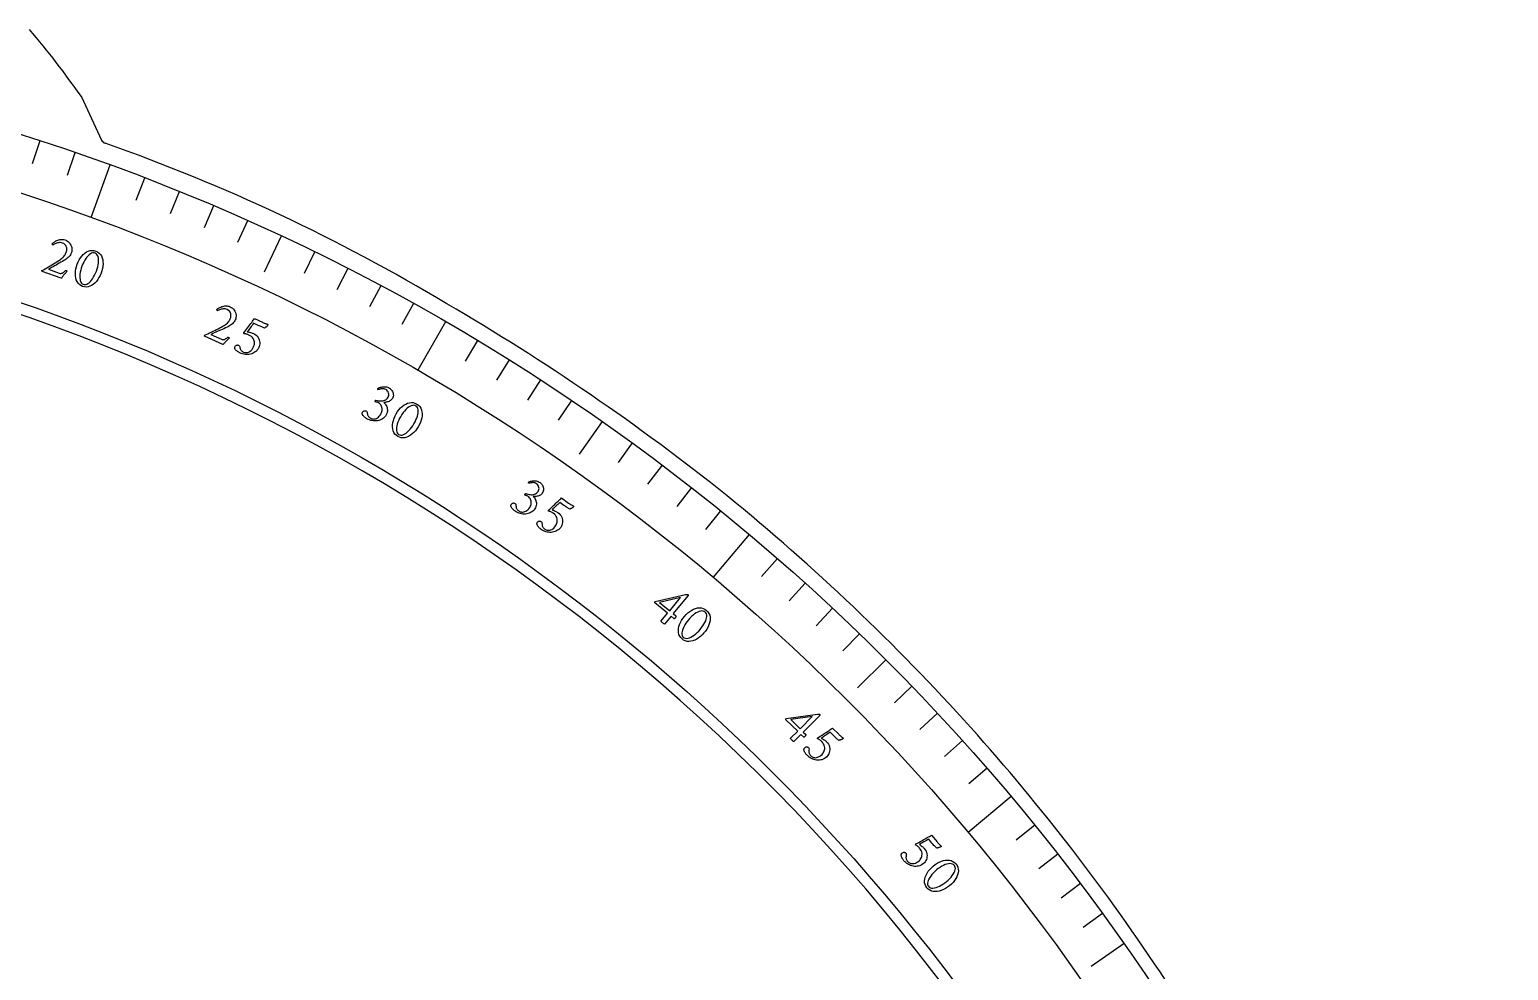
# Model space of a CAD drawing. Header units: millimetres. Extents: x -50 to 50, y -50 to 64.
# Drawn here: x 15.14 to 49.74, y 27.91 to 49.91 of the extents above; entities that cross this region are included whole.
import ezdxf

# ---------------------------------------------------------------- set-up
doc = ezdxf.new("R2010")
doc.units = ezdxf.units.MM
for name, color, linetype in [('CUT_INNER', 6, 'Continuous'), ('CUT_OUTER', 1, 'Continuous'), ('ENGRAVE', 7, 'Continuous'), ('ENGRAVE_FINE', 8, 'Continuous'), ('TEXT', 5, 'Continuous')]:
    doc.layers.add(name, color=color, linetype=linetype)

msp = doc.modelspace()

# ---------------------------------------------------------------- linework, layer by layer
at = {"layer": 'CUT_INNER'}
for centre, radius, start, end in [((0.0002, -0.0001), 45.7499, 92.31774, 38.3206), ((0.0007, 0.0009), 45.7489, 38.32, 87.68336)]:
    msp.add_arc(centre, radius, start, end, dxfattribs=at)
at = {"layer": 'CUT_OUTER'}
msp.add_lwpolyline([(16.3468, 48.3469), (16.3488, 48.3432), (16.8209, 47.3318)], dxfattribs=at)
for centre, radius, start, end in [((-0.7512, 36.3891), 20.8646, 34.96773, 40.41101), ((16.9568, 47.3952), 0.15, 205.02276, 248.1972), ((2.5383, 6.2715), 43.4283, 59.00538, 70.68726), ((-2.0607, -2.9024), 53.6663, 51.34703, 59.84011), ((-0.5255, -0.3636), 50.7262, 42.01814, 50.91013), ((-0.7459, -0.3516), 50.8821, 33.4235, 41.84191)]:
    msp.add_arc(centre, radius, start, end, dxfattribs=at)
at = {"layer": 'ENGRAVE'}
for points in [[(17.0138, 46.745), (16.5661, 45.515)], [(21.0231, 45.0843), (20.628, 44.2369)], [(24.8725, 43.0804), (24.218, 41.9468)], [(28.5326, 40.7487), (27.9963, 39.9828)], [(31.9755, 38.1069), (31.1341, 37.1041)], [(35.175, 35.175), (34.5139, 34.5139)], [(38.1069, 31.9755), (37.1041, 31.1341)], [(40.7487, 28.5326), (39.9828, 27.9963)]]:
    msp.add_lwpolyline(points, dxfattribs=at)
for radius in [49.745, 48.436, 46.005]:
    msp.add_circle((0, 0), radius, dxfattribs=at)
at = {"layer": 'ENGRAVE_FINE'}
for points in [[(15.3721, 47.3103), (15.1987, 46.7768)], [(16.1954, 47.0348), (16.0127, 46.5044)], [(17.827, 46.441), (17.626, 45.9172)], [(18.6348, 46.1228), (18.4247, 45.6026)], [(19.4369, 45.7905), (19.2177, 45.2741)], [(20.2331, 45.4443), (20.0049, 44.9318)], [(21.8068, 44.7105), (21.5608, 44.2063)], [(22.5838, 44.3231), (22.3291, 43.8233)], [(23.3539, 43.9222), (23.0905, 43.4269)], [(24.1169, 43.508), (23.8449, 43.0173)], [(25.6206, 42.6398), (25.3316, 42.1589)], [(26.3608, 42.1862), (26.0635, 41.7104)], [(27.0931, 41.7197), (26.7875, 41.2492)], [(27.8171, 41.2405), (27.5033, 40.7754)], [(29.2394, 40.2446), (28.9096, 39.7907)], [(29.9373, 39.7281), (29.5997, 39.2801)], [(30.6261, 39.1996), (30.2807, 38.7575)], [(31.3055, 38.6591), (30.9525, 38.2231)], [(32.6357, 37.543), (32.2676, 37.1196)], [(33.2859, 36.9677), (32.9105, 36.5508)], [(33.926, 36.3812), (33.5434, 35.9709)], [(34.5558, 35.7836), (34.1661, 35.38)], [(35.7836, 34.5558), (35.38, 34.1661)], [(36.3812, 33.926), (35.9709, 33.5434)], [(36.9677, 33.2859), (36.5508, 32.9105)], [(37.543, 32.6357), (37.1196, 32.2676)], [(38.6591, 31.3055), (38.2231, 30.9525)], [(39.1996, 30.6261), (38.7575, 30.2807)], [(39.7281, 29.9373), (39.2801, 29.5997)], [(40.2446, 29.2394), (39.7907, 28.9096)]]:
    msp.add_lwpolyline(points, dxfattribs=at)
at = {"layer": 'TEXT'}
for points in [[(16.0139, 44.2633), (16.0014, 44.2494), (15.9883, 44.2345), (15.9746, 44.2185), (15.9604, 44.2016), (15.9463, 44.1844), (15.9327, 44.1679), (15.9198, 44.152), (15.9074, 44.1367), (15.8964, 44.123), (15.8873, 44.1116), (15.8802, 44.1028), (15.8751, 44.0963), (15.4321, 44.2533), (15.4306, 44.2556), (15.4292, 44.2582), (15.4278, 44.2613), (15.4265, 44.2649), (15.4255, 44.2684), (15.425, 44.2715), (15.4249, 44.2742), (15.4254, 44.2764), (15.4632, 44.2976), (15.5016, 44.3194), (15.5406, 44.3417), (15.5802, 44.3645), (15.6197, 44.3875), (15.6586, 44.4106), (15.6968, 44.4338), (15.7343, 44.4569), (15.7703, 44.4798), (15.8041, 44.5019), (15.8356, 44.5234), (15.8648, 44.5441), (15.8929, 44.5658), (15.9168, 44.5869), (15.9365, 44.6074), (15.952, 44.6274), (15.9647, 44.6476), (15.9763, 44.6688), (15.9866, 44.691), (15.9957, 44.7142), (16.0045, 44.7467), (16.0073, 44.7784), (16.004, 44.8093), (15.9947, 44.8393), (15.98, 44.8666), (15.9606, 44.8893), (15.9364, 44.9074), (15.9074, 44.9208), (15.8818, 44.9283), (15.8568, 44.9324), (15.8325, 44.9331), (15.8089, 44.9304), (15.7864, 44.9254), (15.7656, 44.9192), (15.7465, 44.912), (15.7291, 44.9035), (15.7138, 44.895), (15.701, 44.8874), (15.6908, 44.8808), (15.6833, 44.8751), (15.6794, 44.8771), (15.6759, 44.8801), (15.6726, 44.8843), (15.6696, 44.8895), (15.6672, 44.8948), (15.6657, 44.8992), (15.6651, 44.9026), (15.6653, 44.9051), (15.6706, 44.911), (15.6784, 44.9185), (15.6887, 44.9273), (15.7014, 44.9377), (15.7163, 44.9486), (15.733, 44.9592), (15.7517, 44.9695), (15.7722, 44.9795), (15.7941, 44.9886), (15.8168, 44.9961), (15.8404, 45.002), (15.8648, 45.0063), (15.8899, 45.0081), (15.9152, 45.0068), (15.9408, 45.0024), (15.9667, 44.9947), (15.9966, 44.9819), (16.0238, 44.9657), (16.0482, 44.9461), (16.0697, 44.9231), (16.0881, 44.8978), (16.103, 44.8713), (16.1144, 44.8435), (16.1224, 44.8144), (16.1265, 44.7849), (16.1267, 44.756), (16.1227, 44.7275), (16.1148, 44.6997), (16.1038, 44.6729), (16.0905, 44.6478), (16.0751, 44.6245), (16.0575, 44.6029), (16.038, 44.5829), (16.0171, 44.5643), (15.9946, 44.5472), (15.9706, 44.5316), (15.9375, 44.5117), (15.9028, 44.4914), (15.8666, 44.4706), (15.8288, 44.4493), (15.7909, 44.4281), (15.7541, 44.4076), (15.7184, 44.3878), (15.6838, 44.3687), (15.6515, 44.3509), (15.6226, 44.3349), (15.5972, 44.3207), (15.5753, 44.3084), (15.8301, 44.218), (15.8488, 44.213), (15.8668, 44.2117), (15.8843, 44.214), (15.9011, 44.22), (15.918, 44.2295), (15.9356, 44.2423), (15.954, 44.2585), (15.9732, 44.278), (15.9763, 44.2808), (15.9803, 44.2822), (15.985, 44.2821), (15.9905, 44.2807), (15.9927, 44.2797), (15.9955, 44.2781), (15.9988, 44.276), (16.0027, 44.2733), (16.0065, 44.2705), (16.0096, 44.2678), (16.0121, 44.2654), (16.0139, 44.2633)], [(16.6824, 44.7328), (16.7251, 44.7128), (16.7616, 44.6871), (16.7918, 44.6557), (16.8157, 44.6186), (16.8338, 44.577), (16.8462, 44.5322), (16.853, 44.4841), (16.8542, 44.4329), (16.8502, 44.3797), (16.8413, 44.3258), (16.8275, 44.2712), (16.8088, 44.216), (16.786, 44.1624), (16.76, 44.1124), (16.7308, 44.0663), (16.6984, 44.0239), (16.6633, 43.9863), (16.6264, 43.9547), (16.5876, 43.929), (16.5469, 43.9092), (16.5049, 43.8966), (16.4623, 43.8923), (16.419, 43.8963), (16.3751, 43.9087), (16.3349, 43.9277), (16.3002, 43.9527), (16.2711, 43.9838), (16.2475, 44.0209), (16.2293, 44.0626), (16.2165, 44.1075), (16.209, 44.1557), (16.2068, 44.2072), (16.2098, 44.2606), (16.2177, 44.3147), (16.2306, 44.3695), (16.2485, 44.425), (16.2706, 44.4789), (16.296, 44.5291), (16.3247, 44.5756), (16.3568, 44.6184), (16.3916, 44.6562), (16.4286, 44.6879), (16.4677, 44.7135), (16.5089, 44.7331), (16.5514, 44.7454), (16.5945, 44.7494), (16.6382, 44.7453), (16.6824, 44.7328)], [(16.6715, 44.6832), (16.6441, 44.6899), (16.6163, 44.6897), (16.5882, 44.6827), (16.5597, 44.6688), (16.5314, 44.6489), (16.5038, 44.624), (16.4769, 44.5942), (16.4507, 44.5592), (16.4258, 44.5202), (16.4027, 44.4778), (16.3814, 44.4322), (16.3618, 44.3834), (16.3452, 44.334), (16.3319, 44.2858), (16.3219, 44.2387), (16.3154, 44.1926), (16.3122, 44.1488), (16.3124, 44.1085), (16.316, 44.0717), (16.3231, 44.0384), (16.3336, 44.0097), (16.3479, 43.9867), (16.3658, 43.9694), (16.3874, 43.9578), (16.4161, 43.9507), (16.4447, 43.9509), (16.4733, 43.9584), (16.5018, 43.9732), (16.5299, 43.9942), (16.5573, 44.0203), (16.5839, 44.0516), (16.6098, 44.088), (16.6345, 44.1283), (16.6575, 44.1713), (16.6788, 44.217), (16.6984, 44.2653), (16.7156, 44.3149), (16.7293, 44.3629), (16.7396, 44.4094), (16.7463, 44.4542), (16.7494, 44.4967), (16.7491, 44.5357), (16.7451, 44.5715), (16.7377, 44.6039), (16.7266, 44.6319), (16.7119, 44.6544), (16.6935, 44.6715), (16.6715, 44.6832)], [(19.8108, 42.6992), (19.7971, 42.6864), (19.7827, 42.6727), (19.7677, 42.658), (19.7521, 42.6423), (19.7365, 42.6265), (19.7216, 42.6112), (19.7073, 42.5965), (19.6937, 42.5823), (19.6814, 42.5696), (19.6714, 42.5591), (19.6636, 42.5509), (19.658, 42.5449), (19.2303, 42.7399), (19.229, 42.7423), (19.2278, 42.7451), (19.2267, 42.7483), (19.2258, 42.7519), (19.2251, 42.7556), (19.2248, 42.7587), (19.225, 42.7613), (19.2256, 42.7635), (19.2651, 42.7814), (19.3053, 42.7997), (19.3461, 42.8185), (19.3875, 42.8378), (19.4289, 42.8573), (19.4696, 42.8769), (19.5097, 42.8966), (19.5491, 42.9164), (19.587, 42.9361), (19.6225, 42.9552), (19.6558, 42.9738), (19.6867, 42.9919), (19.7166, 43.011), (19.7422, 43.0299), (19.7636, 43.0487), (19.7808, 43.0672), (19.7953, 43.0863), (19.8086, 43.1064), (19.8209, 43.1276), (19.8319, 43.1499), (19.8435, 43.1815), (19.849, 43.2129), (19.8485, 43.2439), (19.8418, 43.2746), (19.8296, 43.3031), (19.8122, 43.3274), (19.7897, 43.3475), (19.762, 43.3634), (19.7371, 43.3731), (19.7126, 43.3794), (19.6884, 43.3822), (19.6646, 43.3815), (19.6419, 43.3785), (19.6206, 43.3742), (19.6009, 43.3686), (19.5828, 43.3618), (19.5668, 43.3546), (19.5535, 43.3482), (19.5428, 43.3425), (19.5347, 43.3375), (19.531, 43.3397), (19.5278, 43.3431), (19.5249, 43.3475), (19.5224, 43.353), (19.5204, 43.3585), (19.5193, 43.363), (19.519, 43.3664), (19.5195, 43.3689), (19.5253, 43.3744), (19.5337, 43.3811), (19.5446, 43.389), (19.5582, 43.3982), (19.574, 43.4078), (19.5916, 43.4169), (19.6111, 43.4255), (19.6324, 43.4337), (19.655, 43.4409), (19.6783, 43.4464), (19.7023, 43.4502), (19.727, 43.4523), (19.7521, 43.452), (19.7772, 43.4485), (19.8023, 43.4418), (19.8275, 43.4319), (19.8562, 43.4165), (19.8819, 43.398), (19.9044, 43.3764), (19.9239, 43.3516), (19.94, 43.3248), (19.9525, 43.2971), (19.9615, 43.2683), (19.9668, 43.2387), (19.9684, 43.209), (19.966, 43.1801), (19.9597, 43.1522), (19.9493, 43.1251), (19.936, 43.0994), (19.9206, 43.0756), (19.9032, 43.0537), (19.8838, 43.0337), (19.8627, 43.0154), (19.8402, 42.9987), (19.8163, 42.9837), (19.791, 42.9702), (19.7563, 42.9533), (19.72, 42.9361), (19.6821, 42.9185), (19.6426, 42.9006), (19.603, 42.8828), (19.5645, 42.8656), (19.5272, 42.849), (19.4911, 42.833), (19.4574, 42.818), (19.4272, 42.8046), (19.4007, 42.7927), (19.3777, 42.7823), (19.6237, 42.6701), (19.6419, 42.6635), (19.6598, 42.6606), (19.6774, 42.6614), (19.6946, 42.6658), (19.7123, 42.6738), (19.731, 42.6851), (19.7507, 42.6996), (19.7715, 42.7174), (19.7749, 42.7199), (19.7789, 42.7209), (19.7836, 42.7204), (19.789, 42.7185), (19.7911, 42.7173), (19.7937, 42.7155), (19.7969, 42.7131), (19.8005, 42.7101), (19.804, 42.7069), (19.8069, 42.704), (19.8091, 42.7015), (19.8108, 42.6992)], [(20.3734, 42.8056), (20.4079, 42.7866), (20.4376, 42.7649), (20.4625, 42.7404), (20.4827, 42.7131), (20.4985, 42.684), (20.5104, 42.6542), (20.5182, 42.6237), (20.5221, 42.5925), (20.5222, 42.5615), (20.5186, 42.5319), (20.5113, 42.5035), (20.5004, 42.4764), (20.4839, 42.4465), (20.4647, 42.4197), (20.4429, 42.3961), (20.4184, 42.3755), (20.3919, 42.358), (20.3642, 42.3434), (20.3352, 42.3317), (20.3049, 42.323), (20.2739, 42.3171), (20.2425, 42.3139), (20.2108, 42.3135), (20.1789, 42.3159), (20.1471, 42.3208), (20.1162, 42.3282), (20.0861, 42.3382), (20.0568, 42.3506), (20.0443, 42.3571), (20.0308, 42.3651), (20.0161, 42.3747), (20.0004, 42.3858), (19.9848, 42.3981), (19.9705, 42.4109), (19.9576, 42.4244), (19.946, 42.4385), (19.9443, 42.4423), (19.9427, 42.4478), (19.9409, 42.4547), (19.9392, 42.4633), (19.9381, 42.4724), (19.9383, 42.4811), (19.9399, 42.4893), (19.9428, 42.4971), (19.9497, 42.5093), (19.958, 42.5193), (19.9677, 42.5272), (19.9787, 42.5328), (19.9903, 42.5361), (20.0014, 42.5372), (20.0121, 42.5359), (20.0225, 42.5323), (20.0338, 42.5255), (20.0427, 42.5168), (20.0491, 42.5063), (20.0529, 42.494), (20.0557, 42.481), (20.0589, 42.4686), (20.0623, 42.4566), (20.0661, 42.4452), (20.0715, 42.4327), (20.0784, 42.4211), (20.0868, 42.4104), (20.0966, 42.4006), (20.1074, 42.3918), (20.1185, 42.3838), (20.13, 42.3768), (20.1418, 42.3707), (20.1587, 42.364), (20.1768, 42.3596), (20.196, 42.3575), (20.2165, 42.3575), (20.2376, 42.3606), (20.2587, 42.3672), (20.28, 42.3775), (20.3014, 42.3914), (20.3223, 42.4095), (20.342, 42.4326), (20.3606, 42.4605), (20.3781, 42.4934), (20.3864, 42.5137), (20.3924, 42.5356), (20.3961, 42.559), (20.3976, 42.5841), (20.396, 42.6098), (20.3908, 42.6354), (20.3819, 42.6607), (20.3693, 42.6859), (20.3521, 42.71), (20.3295, 42.7322), (20.3015, 42.7523), (20.2681, 42.7705), (20.2569, 42.7753), (20.2436, 42.7803), (20.2282, 42.7854), (20.2108, 42.7906), (20.1934, 42.7952), (20.1783, 42.7984), (20.1655, 42.8002), (20.155, 42.8007), (20.1533, 42.8019), (20.152, 42.8038), (20.1511, 42.8064), (20.1507, 42.8097), (20.1507, 42.8132), (20.1511, 42.8166), (20.1519, 42.82), (20.1532, 42.8232), (20.1765, 42.8547), (20.1999, 42.8862), (20.2233, 42.9177), (20.2467, 42.9491), (20.2697, 42.9801), (20.2919, 43.0099), (20.3134, 43.0387), (20.334, 43.0664), (20.3533, 43.0924), (20.3705, 43.1159), (20.3857, 43.137), (20.3989, 43.1557), (20.5831, 43.0681), (20.596, 43.0621), (20.6093, 43.0564), (20.6228, 43.0508), (20.6367, 43.0456), (20.6501, 43.0407), (20.6625, 43.0364), (20.6739, 43.0328), (20.6841, 43.0298), (20.6926, 43.0274), (20.6986, 43.0257), (20.7023, 43.0247), (20.7035, 43.0243), (20.7057, 43.021), (20.7077, 43.018), (20.7096, 43.0153), (20.7113, 43.0128), (20.7126, 43.0104), (20.7131, 43.008), (20.713, 43.0056), (20.7121, 43.0031), (20.7106, 43.0006), (20.7077, 42.9969), (20.7036, 42.9919), (20.6983, 42.9857), (20.6919, 42.9788), (20.6849, 42.9718), (20.6772, 42.9646), (20.6688, 42.9572), (20.6601, 42.9502), (20.6513, 42.9439), (20.6423, 42.9385), (20.6333, 42.9339), (20.6193, 42.9391), (20.6041, 42.9449), (20.5875, 42.9513), (20.5697, 42.9582), (20.5506, 42.9661), (20.5299, 42.9749), (20.5079, 42.9849), (20.4844, 42.9959), (20.3797, 43.0456), (20.3608, 43.0204), (20.3418, 42.9949), (20.3228, 42.9691), (20.3038, 42.9431), (20.2849, 42.9172), (20.2663, 42.8921), (20.248, 42.8678), (20.2299, 42.8442), (20.2459, 42.8426), (20.2637, 42.8396), (20.2833, 42.8353), (20.3047, 42.8297), (20.3257, 42.8235), (20.3442, 42.8173), (20.3601, 42.8114), (20.3734, 42.8056)], [(23.5558, 41.5281), (23.571, 41.518), (23.5857, 41.5053), (23.5999, 41.49), (23.6136, 41.472), (23.6258, 41.452), (23.6355, 41.4307), (23.6427, 41.4081), (23.6474, 41.3842), (23.6487, 41.3597), (23.6457, 41.3353), (23.6383, 41.3109), (23.6266, 41.2866), (23.6148, 41.2689), (23.6012, 41.2532), (23.5856, 41.2397), (23.568, 41.2283), (23.5494, 41.2187), (23.5304, 41.2107), (23.5112, 41.2043), (23.4916, 41.1995), (23.4726, 41.1958), (23.4549, 41.193), (23.4386, 41.191), (23.4238, 41.1898), (23.4391, 41.1763), (23.4538, 41.1602), (23.4678, 41.1415), (23.4811, 41.1201), (23.4927, 41.0967), (23.5015, 41.072), (23.5077, 41.0459), (23.5111, 41.0184), (23.5108, 40.9901), (23.5058, 40.9616), (23.4961, 40.9328), (23.4817, 40.9038), (23.4631, 40.8752), (23.442, 40.8498), (23.4186, 40.8278), (23.3927, 40.809), (23.365, 40.7934), (23.3363, 40.7808), (23.3066, 40.7713), (23.2758, 40.7647), (23.2444, 40.7611), (23.2129, 40.7602), (23.1812, 40.762), (23.1495, 40.7666), (23.1182, 40.7738), (23.0879, 40.7835), (23.0586, 40.7955), (23.0302, 40.81), (23.0183, 40.8173), (23.0053, 40.8263), (22.9914, 40.8369), (22.9765, 40.8492), (22.9618, 40.8625), (22.9485, 40.8763), (22.9365, 40.8907), (22.926, 40.9056), (22.9246, 40.9095), (22.9233, 40.9151), (22.9221, 40.9222), (22.921, 40.9308), (22.9205, 40.94), (22.9214, 40.9486), (22.9235, 40.9567), (22.927, 40.9643), (22.9348, 40.976), (22.9438, 40.9854), (22.954, 40.9925), (22.9654, 40.9973), (22.9772, 40.9998), (22.9883, 41.0001), (22.9989, 40.998), (23.009, 40.9937), (23.0198, 40.9861), (23.0281, 40.9768), (23.0337, 40.9658), (23.0366, 40.9533), (23.0385, 40.9402), (23.0407, 40.9275), (23.0433, 40.9154), (23.0463, 40.9037), (23.0508, 40.8908), (23.0568, 40.8787), (23.0644, 40.8675), (23.0736, 40.857), (23.0837, 40.8475), (23.0942, 40.8387), (23.1051, 40.8309), (23.1164, 40.824), (23.1328, 40.8161), (23.1506, 40.8104), (23.1696, 40.8069), (23.19, 40.8055), (23.2113, 40.807), (23.2328, 40.8121), (23.2548, 40.8209), (23.2771, 40.8332), (23.2992, 40.8498), (23.3206, 40.8714), (23.3412, 40.8979), (23.361, 40.9294), (23.3731, 40.9538), (23.3816, 40.9783), (23.3865, 41.0029), (23.3879, 41.0276), (23.3862, 41.0518), (23.3818, 41.0751), (23.3746, 41.0974), (23.3648, 41.1188), (23.3526, 41.1384), (23.3383, 41.1555), (23.3219, 41.1703), (23.3033, 41.1825), (23.2933, 41.1877), (23.2828, 41.1922), (23.2717, 41.1959), (23.2602, 41.1989), (23.2491, 41.2015), (23.2394, 41.2038), (23.2311, 41.206), (23.2242, 41.208), (23.2239, 41.2149), (23.2247, 41.2217), (23.2267, 41.2285), (23.2299, 41.2353), (23.2323, 41.2391), (23.2346, 41.2422), (23.2369, 41.2445), (23.2392, 41.2461), (23.2662, 41.2389), (23.2934, 41.2335), (23.3208, 41.2298), (23.3483, 41.2278), (23.3754, 41.228), (23.4012, 41.2309), (23.426, 41.2366), (23.4496, 41.2451), (23.4715, 41.2569), (23.4913, 41.2726), (23.509, 41.2923), (23.5246, 41.3158), (23.5355, 41.3397), (23.5411, 41.364), (23.5414, 41.3886), (23.5364, 41.4137), (23.5266, 41.4376), (23.5121, 41.4589), (23.4931, 41.4775), (23.4695, 41.4934), (23.4504, 41.5028), (23.4313, 41.5092), (23.4122, 41.5127), (23.393, 41.5133), (23.3746, 41.512), (23.3575, 41.5096), (23.3418, 41.5063), (23.3275, 41.502), (23.315, 41.4978), (23.3048, 41.4945), (23.297, 41.4923), (23.2914, 41.4911), (23.2892, 41.493), (23.2876, 41.496), (23.2867, 41.5), (23.2863, 41.5051), (23.2865, 41.5106), (23.2874, 41.5157), (23.2889, 41.5205), (23.291, 41.525), (23.3087, 41.5333), (23.3275, 41.5407), (23.3476, 41.5471), (23.3689, 41.5526), (23.391, 41.5567), (23.4137, 41.559), (23.437, 41.5597), (23.4608, 41.5586), (23.4848, 41.5552), (23.5087, 41.549), (23.5323, 41.54), (23.5558, 41.5281)], [(24.1967, 41.1563), (24.2353, 41.1293), (24.2668, 41.0976), (24.2911, 41.0614), (24.3082, 41.0207), (24.3188, 40.9766), (24.3232, 40.9303), (24.3216, 40.8818), (24.3139, 40.8311), (24.3007, 40.7794), (24.2825, 40.7279), (24.2594, 40.6766), (24.2314, 40.6255), (24.1997, 40.5766), (24.1655, 40.5319), (24.1287, 40.4915), (24.0893, 40.4554), (24.0483, 40.4245), (24.0065, 40.3997), (23.9638, 40.3812), (23.9203, 40.3688), (23.8767, 40.3636), (23.834, 40.3668), (23.7921, 40.3783), (23.7509, 40.3981), (23.7147, 40.4238), (23.6849, 40.4545), (23.6616, 40.4901), (23.6448, 40.5307), (23.6342, 40.575), (23.6293, 40.6215), (23.6303, 40.6703), (23.6371, 40.7213), (23.6493, 40.7734), (23.6665, 40.8253), (23.6887, 40.877), (23.716, 40.9285), (23.7471, 40.9778), (23.7808, 41.0229), (23.8172, 41.0637), (23.8562, 41.1002), (23.8971, 41.1314), (23.939, 41.1562), (23.9819, 41.1747), (24.0259, 41.1867), (24.0699, 41.1915), (24.1131, 41.188), (24.1554, 41.1763), (24.1967, 41.1563)], [(24.1773, 41.1094), (24.1515, 41.1207), (24.1242, 41.1254), (24.0953, 41.1233), (24.0648, 41.1146), (24.0335, 41.1), (24.002, 41.0803), (23.9703, 41.0555), (23.9384, 41.0257), (23.9071, 40.9915), (23.877, 40.9538), (23.8481, 40.9126), (23.8204, 40.8679), (23.7954, 40.8222), (23.7739, 40.777), (23.7559, 40.7323), (23.7414, 40.6881), (23.7307, 40.6455), (23.7239, 40.6058), (23.7211, 40.5689), (23.7223, 40.5349), (23.7277, 40.5048), (23.7377, 40.4796), (23.7524, 40.4595), (23.7717, 40.4443), (23.7987, 40.4324), (23.8269, 40.4276), (23.8563, 40.4301), (23.887, 40.4397), (23.9183, 40.4555), (23.9498, 40.4764), (23.9814, 40.5026), (24.0133, 40.5339), (24.0445, 40.5693), (24.0746, 40.6077), (24.1036, 40.649), (24.1313, 40.6932), (24.1569, 40.739), (24.1787, 40.7839), (24.1969, 40.8279), (24.2113, 40.8709), (24.2217, 40.9121), (24.2282, 40.9507), (24.2305, 40.9866), (24.2288, 41.0198), (24.2227, 41.0493), (24.2122, 41.074), (24.197, 41.0941), (24.1773, 41.1094)], [(27.0856, 39.317), (27.0998, 39.3057), (27.1134, 39.2918), (27.1261, 39.2752), (27.1382, 39.2561), (27.1486, 39.2351), (27.1564, 39.2131), (27.1617, 39.19), (27.1643, 39.1657), (27.1635, 39.1412), (27.1583, 39.1171), (27.1488, 39.0935), (27.135, 39.0703), (27.1218, 39.0536), (27.1068, 39.0393), (27.0901, 39.0271), (27.0716, 39.0173), (27.0522, 39.0094), (27.0326, 39.0031), (27.0129, 38.9984), (26.993, 38.9953), (26.9737, 38.9933), (26.9559, 38.992), (26.9395, 38.9914), (26.9246, 38.9915), (26.9387, 38.9768), (26.9519, 38.9594), (26.9642, 38.9396), (26.9756, 38.9171), (26.9851, 38.8928), (26.9918, 38.8674), (26.9956, 38.8408), (26.9966, 38.8132), (26.9938, 38.785), (26.9864, 38.757), (26.9742, 38.7292), (26.9574, 38.7016), (26.9363, 38.6747), (26.9131, 38.6513), (26.8878, 38.6313), (26.8604, 38.6149), (26.8315, 38.6018), (26.8018, 38.5918), (26.7714, 38.5848), (26.7401, 38.581), (26.7085, 38.5801), (26.677, 38.5819), (26.6457, 38.5865), (26.6145, 38.5939), (26.5839, 38.6038), (26.5546, 38.616), (26.5264, 38.6306), (26.4994, 38.6475), (26.4881, 38.6558), (26.476, 38.6659), (26.4631, 38.6777), (26.4493, 38.6912), (26.4358, 38.7057), (26.4237, 38.7207), (26.4131, 38.736), (26.4039, 38.7518), (26.4029, 38.7558), (26.4021, 38.7615), (26.4015, 38.7686), (26.4011, 38.7774), (26.4015, 38.7865), (26.4031, 38.7951), (26.4059, 38.803), (26.41, 38.8102), (26.4188, 38.8212), (26.4286, 38.8297), (26.4394, 38.8359), (26.4512, 38.8397), (26.4631, 38.8412), (26.4743, 38.8405), (26.4846, 38.8375), (26.4942, 38.8323), (26.5044, 38.8238), (26.5118, 38.8138), (26.5164, 38.8024), (26.5183, 38.7897), (26.519, 38.7764), (26.5201, 38.7636), (26.5217, 38.7513), (26.5236, 38.7394), (26.5269, 38.7262), (26.5319, 38.7136), (26.5385, 38.7018), (26.5467, 38.6906), (26.5559, 38.6801), (26.5657, 38.6705), (26.5758, 38.6618), (26.5865, 38.6539), (26.6022, 38.6446), (26.6193, 38.6374), (26.638, 38.6323), (26.6582, 38.6291), (26.6795, 38.6288), (26.7014, 38.632), (26.7241, 38.6387), (26.7474, 38.6491), (26.7709, 38.6637), (26.794, 38.6833), (26.8168, 38.708), (26.8393, 38.7377), (26.8535, 38.7609), (26.8641, 38.7845), (26.8712, 38.8086), (26.8747, 38.833), (26.8751, 38.8574), (26.8727, 38.881), (26.8676, 38.9038), (26.8596, 38.9259), (26.8492, 38.9465), (26.8364, 38.9649), (26.8213, 38.981), (26.804, 38.9948), (26.7944, 39.0008), (26.7843, 39.0062), (26.7736, 39.0109), (26.7624, 39.0149), (26.7516, 39.0184), (26.7421, 39.0216), (26.734, 39.0245), (26.7273, 39.027), (26.7276, 39.034), (26.729, 39.0407), (26.7316, 39.0473), (26.7354, 39.0537), (26.7381, 39.0574), (26.7407, 39.0602), (26.7432, 39.0623), (26.7456, 39.0637), (26.7719, 39.0542), (26.7985, 39.0465), (26.8255, 39.0404), (26.8527, 39.036), (26.8797, 39.0338), (26.9057, 39.0345), (26.9308, 39.038), (26.9551, 39.0444), (26.978, 39.0542), (26.9991, 39.0682), (27.0184, 39.0862), (27.036, 39.1083), (27.0489, 39.1311), (27.0566, 39.1548), (27.0591, 39.1794), (27.0563, 39.2047), (27.0486, 39.2294), (27.036, 39.2519), (27.0187, 39.2721), (26.9966, 39.29), (26.9784, 39.301), (26.9599, 39.3091), (26.9412, 39.3142), (26.9221, 39.3165), (26.9036, 39.3168), (26.8864, 39.3159), (26.8705, 39.314), (26.8559, 39.311), (26.8431, 39.3078), (26.8327, 39.3055), (26.8246, 39.3039), (26.8189, 39.3032), (26.8169, 39.3053), (26.8156, 39.3084), (26.815, 39.3125), (26.8151, 39.3177), (26.8158, 39.3231), (26.8171, 39.3281), (26.819, 39.3328), (26.8215, 39.337), (26.8398, 39.3438), (26.8593, 39.3495), (26.8799, 39.3542), (26.9015, 39.3577), (26.9239, 39.3599), (26.9467, 39.3602), (26.97, 39.3589), (26.9936, 39.3557), (27.0172, 39.3502), (27.0404, 39.342), (27.0632, 39.3309), (27.0856, 39.317)], [(27.497, 38.6174), (27.5277, 38.5928), (27.5531, 38.5663), (27.5735, 38.5378), (27.5886, 38.5074), (27.5991, 38.476), (27.6056, 38.4446), (27.6081, 38.4132), (27.6065, 38.3818), (27.6012, 38.3513), (27.5925, 38.3227), (27.5804, 38.296), (27.5649, 38.2713), (27.5434, 38.2447), (27.5199, 38.2216), (27.4943, 38.2021), (27.4666, 38.1861), (27.4375, 38.1734), (27.4077, 38.1639), (27.3771, 38.1574), (27.3458, 38.1541), (27.3141, 38.1537), (27.2827, 38.156), (27.2515, 38.1611), (27.2204, 38.169), (27.19, 38.1793), (27.1608, 38.192), (27.1329, 38.2071), (27.1062, 38.2244), (27.095, 38.2329), (27.0831, 38.2432), (27.0703, 38.2551), (27.0567, 38.2688), (27.0435, 38.2836), (27.0317, 38.2988), (27.0213, 38.3143), (27.0123, 38.3302), (27.0114, 38.3342), (27.0107, 38.3399), (27.0102, 38.3471), (27.0099, 38.3558), (27.0104, 38.3649), (27.0122, 38.3735), (27.0151, 38.3813), (27.0193, 38.3885), (27.0283, 38.3993), (27.0382, 38.4077), (27.0491, 38.4137), (27.061, 38.4173), (27.0729, 38.4186), (27.0841, 38.4177), (27.0944, 38.4146), (27.1039, 38.4093), (27.1139, 38.4006), (27.1212, 38.3905), (27.1256, 38.379), (27.1273, 38.3662), (27.1278, 38.353), (27.1287, 38.3402), (27.1301, 38.3278), (27.1318, 38.3159), (27.1349, 38.3026), (27.1397, 38.29), (27.1461, 38.278), (27.1541, 38.2667), (27.1632, 38.2561), (27.1728, 38.2464), (27.1828, 38.2375), (27.1934, 38.2294), (27.2089, 38.2199), (27.2259, 38.2124), (27.2445, 38.207), (27.2647, 38.2035), (27.2859, 38.2028), (27.3079, 38.2057), (27.3307, 38.2121), (27.3541, 38.222), (27.3779, 38.2363), (27.4013, 38.2556), (27.4245, 38.2798), (27.4474, 38.3092), (27.4591, 38.3277), (27.4688, 38.3483), (27.4765, 38.3707), (27.4823, 38.3951), (27.4853, 38.4207), (27.4846, 38.4468), (27.4802, 38.4733), (27.4722, 38.5003), (27.4595, 38.5271), (27.4411, 38.5528), (27.417, 38.5775), (27.3872, 38.6012), (27.377, 38.6079), (27.3648, 38.6151), (27.3505, 38.6228), (27.3342, 38.6309), (27.3179, 38.6385), (27.3037, 38.6442), (27.2914, 38.6483), (27.2811, 38.6506), (27.2796, 38.6521), (27.2787, 38.6542), (27.2783, 38.6569), (27.2784, 38.6602), (27.279, 38.6636), (27.28, 38.667), (27.2814, 38.6701), (27.2832, 38.673), (27.3116, 38.7), (27.3401, 38.727), (27.3686, 38.7539), (27.3972, 38.7808), (27.4252, 38.8073), (27.4523, 38.8329), (27.4784, 38.8575), (27.5035, 38.8812), (27.527, 38.9034), (27.548, 38.9236), (27.5667, 38.9417), (27.5829, 38.9578), (27.7491, 38.8396), (27.7608, 38.8314), (27.7728, 38.8235), (27.7852, 38.8157), (27.7979, 38.8081), (27.8104, 38.8009), (27.8218, 38.7946), (27.8323, 38.7891), (27.8419, 38.7843), (27.8498, 38.7805), (27.8555, 38.7778), (27.8589, 38.7761), (27.86, 38.7756), (27.8616, 38.7719), (27.8631, 38.7686), (27.8645, 38.7656), (27.8657, 38.7629), (27.8666, 38.7603), (27.8667, 38.7579), (27.8662, 38.7555), (27.8649, 38.7532), (27.8629, 38.751), (27.8595, 38.7478), (27.8546, 38.7436), (27.8482, 38.7385), (27.8407, 38.7328), (27.8326, 38.7271), (27.8238, 38.7213), (27.8143, 38.7155), (27.8044, 38.7101), (27.7947, 38.7055), (27.7849, 38.7017), (27.7753, 38.6987), (27.7624, 38.7062), (27.7484, 38.7146), (27.7332, 38.7237), (27.7169, 38.7337), (27.6993, 38.7447), (27.6806, 38.7571), (27.6606, 38.7707), (27.6393, 38.7856), (27.5449, 38.8528), (27.5218, 38.8312), (27.4988, 38.8094), (27.4756, 38.7873), (27.4524, 38.7649), (27.4293, 38.7428), (27.4066, 38.7213), (27.3843, 38.7005), (27.3624, 38.6804), (27.3778, 38.6761), (27.3949, 38.6701), (27.4134, 38.6624), (27.4335, 38.6532), (27.4531, 38.6433), (27.4703, 38.6341), (27.4849, 38.6255), (27.497, 38.6174)], [(30.543, 36.6995), (30.5467, 36.6957), (30.5491, 36.6916), (30.5503, 36.6873), (30.5501, 36.6826), (30.5491, 36.678), (30.5476, 36.6738), (30.5457, 36.67), (30.5432, 36.6665), (30.1986, 36.2529), (30.261, 36.2009), (30.2629, 36.1979), (30.2634, 36.1934), (30.2624, 36.1874), (30.2599, 36.1799), (30.2562, 36.1716), (30.2514, 36.1633), (30.2457, 36.1548), (30.2391, 36.1463), (30.2343, 36.141), (30.2297, 36.1368), (30.2255, 36.1337), (30.2215, 36.1318), (30.1485, 36.1927), (29.9955, 36.009), (29.9949, 36.0092), (29.9932, 36.0098), (29.9903, 36.0107), (29.9863, 36.0121), (29.9803, 36.015), (29.9717, 36.0209), (29.9602, 36.0295), (29.9461, 36.041), (29.9302, 36.0551), (29.9198, 36.0664), (29.915, 36.0749), (29.9158, 36.0807), (30.0657, 36.2615), (29.7689, 36.5056), (29.7678, 36.5095), (29.7673, 36.5134), (29.7675, 36.5174), (29.7682, 36.5215), (29.7694, 36.5253), (29.7707, 36.5287), (29.7722, 36.5316), (29.7739, 36.534), (30.4891, 36.6989), (30.4949, 36.6998), (30.5017, 36.7008), (30.5095, 36.7018), (30.5182, 36.7029), (30.5266, 36.7034), (30.5335, 36.703), (30.539, 36.7017), (30.543, 36.6995)], [(30.371, 36.6297), (29.8791, 36.5167), (30.1157, 36.3218)], [(30.9759, 36.3294), (31.0091, 36.296), (31.0346, 36.2594), (31.0523, 36.2195), (31.0621, 36.1764), (31.0648, 36.1312), (31.0612, 36.0848), (31.0511, 36.0373), (31.0347, 35.9887), (31.0128, 35.9401), (30.9859, 35.8926), (30.9543, 35.846), (30.9179, 35.8005), (30.8781, 35.7579), (30.8366, 35.7199), (30.7934, 35.6865), (30.7484, 35.6577), (30.7026, 35.6344), (30.6571, 35.6173), (30.6119, 35.6064), (30.5668, 35.6018), (30.5231, 35.6043), (30.4815, 35.6148), (30.4422, 35.6334), (30.4052, 35.66), (30.3739, 35.6917), (30.3499, 35.7271), (30.3332, 35.7662), (30.3237, 35.8091), (30.3209, 35.8545), (30.3242, 35.9012), (30.3336, 35.949), (30.3492, 35.9981), (30.3702, 36.0473), (30.3962, 36.0954), (30.4271, 36.1425), (30.4629, 36.1885), (30.5021, 36.2316), (30.5431, 36.2701), (30.586, 36.304), (30.6308, 36.3332), (30.6764, 36.3568), (30.722, 36.374), (30.7675, 36.3847), (30.8129, 36.389), (30.8571, 36.386), (30.899, 36.3751), (30.9386, 36.3562), (30.9759, 36.3294)], [(30.9486, 36.2865), (30.9252, 36.3021), (30.899, 36.3115), (30.8702, 36.3145), (30.8387, 36.3112), (30.8053, 36.3022), (30.7708, 36.2883), (30.7353, 36.2694), (30.6988, 36.2455), (30.662, 36.2173), (30.6258, 36.1855), (30.5902, 36.1499), (30.5551, 36.1106), (30.5226, 36.07), (30.4936, 36.0292), (30.4681, 35.9883), (30.4462, 35.9473), (30.4282, 35.9072), (30.4146, 35.8693), (30.4055, 35.8335), (30.4007, 35.7997), (30.4008, 35.7691), (30.4063, 35.7427), (30.4172, 35.7203), (30.4336, 35.702), (30.4581, 35.6855), (30.4851, 35.676), (30.5145, 35.6732), (30.5463, 35.6774), (30.5799, 35.6875), (30.6146, 35.7027), (30.6503, 35.7229), (30.6871, 35.7483), (30.724, 35.7777), (30.7604, 35.8102), (30.796, 35.8459), (30.831, 35.8846), (30.8641, 35.9253), (30.8935, 35.9657), (30.9189, 36.0059), (30.9406, 36.0458), (30.9581, 36.0845), (30.9711, 36.1214), (30.9796, 36.1563), (30.9837, 36.1893), (30.9829, 36.2194), (30.9767, 36.2456), (30.9653, 36.268), (30.9486, 36.2865)], [(33.6253, 33.8978), (33.6287, 33.8938), (33.6308, 33.8895), (33.6315, 33.885), (33.631, 33.8804), (33.6296, 33.8759), (33.6277, 33.8718), (33.6254, 33.8682), (33.6227, 33.865), (33.2434, 33.4829), (33.3009, 33.4257), (33.3026, 33.4225), (33.3027, 33.418), (33.3012, 33.4121), (33.298, 33.4049), (33.2936, 33.397), (33.2882, 33.3891), (33.2817, 33.3811), (33.2743, 33.3732), (33.2691, 33.3683), (33.2642, 33.3646), (33.2597, 33.3619), (33.2556, 33.3603), (33.1882, 33.4274), (33.0197, 33.2577), (33.0192, 33.2579), (33.0175, 33.2587), (33.0147, 33.2599), (33.0108, 33.2616), (33.0052, 33.265), (32.997, 33.2716), (32.9864, 33.2812), (32.9733, 33.2938), (32.9587, 33.3093), (32.9493, 33.3215), (32.9453, 33.3304), (32.9466, 33.336), (33.1117, 33.5031), (32.8373, 33.7722), (32.8365, 33.7761), (32.8364, 33.7801), (32.8369, 33.784), (32.838, 33.788), (32.8395, 33.7917), (32.8411, 33.795), (32.8429, 33.7977), (32.8448, 33.8), (33.5716, 33.9019), (33.5775, 33.9024), (33.5844, 33.9028), (33.5922, 33.9031), (33.6009, 33.9034), (33.6093, 33.9032), (33.6162, 33.9022), (33.6216, 33.9004), (33.6253, 33.8978)], [(33.4479, 33.8433), (32.948, 33.7736), (33.1668, 33.5588)], [(33.7851, 33.256), (33.811, 33.2264), (33.8315, 33.1958), (33.8466, 33.1642), (33.8562, 33.1316), (33.8611, 33.0989), (33.8621, 33.0669), (33.859, 33.0355), (33.852, 33.0049), (33.8415, 32.9758), (33.828, 32.9491), (33.8114, 32.925), (33.7919, 32.9032), (33.7661, 32.8808), (33.7389, 32.8622), (33.7103, 32.8474), (33.6803, 32.8364), (33.6494, 32.829), (33.6184, 32.8248), (33.5871, 32.8237), (33.5557, 32.8259), (33.5245, 32.831), (33.4939, 32.8387), (33.464, 32.8492), (33.4348, 32.8623), (33.4067, 32.8778), (33.3802, 32.8954), (33.3553, 32.915), (33.332, 32.9367), (33.3225, 32.9471), (33.3125, 32.9592), (33.302, 32.9732), (33.291, 32.9891), (33.2805, 33.0059), (33.2715, 33.0229), (33.264, 33.04), (33.2579, 33.0572), (33.2577, 33.0614), (33.258, 33.0671), (33.2587, 33.0742), (33.26, 33.0828), (33.2621, 33.0918), (33.2653, 33.0999), (33.2696, 33.1071), (33.275, 33.1134), (33.2856, 33.1225), (33.2969, 33.1291), (33.3086, 33.1331), (33.3209, 33.1346), (33.3329, 33.1338), (33.3438, 33.131), (33.3534, 33.1261), (33.3619, 33.1192), (33.3702, 33.1089), (33.3756, 33.0977), (33.378, 33.0857), (33.3774, 33.0728), (33.3756, 33.0596), (33.3743, 33.0469), (33.3735, 33.0345), (33.3731, 33.0224), (33.3739, 33.0088), (33.3764, 32.9955), (33.3806, 32.9826), (33.3865, 32.9701), (33.3936, 32.9581), (33.4014, 32.9468), (33.4097, 32.9363), (33.4187, 32.9265), (33.4323, 32.9145), (33.4478, 32.9042), (33.4652, 32.8955), (33.4844, 32.8886), (33.5052, 32.8843), (33.5274, 32.8833), (33.5509, 32.8856), (33.5758, 32.8914), (33.6016, 32.9013), (33.628, 32.9162), (33.6551, 32.9361), (33.6828, 32.961), (33.6975, 32.9772), (33.7106, 32.9958), (33.7221, 33.0165), (33.732, 33.0396), (33.7394, 33.0643), (33.7433, 33.09), (33.7436, 33.1169), (33.7403, 33.1449), (33.7325, 33.1735), (33.7188, 33.202), (33.6993, 33.2305), (33.6741, 33.259), (33.6652, 33.2674), (33.6545, 33.2766), (33.6418, 33.2867), (33.6272, 33.2975), (33.6124, 33.3077), (33.5993, 33.3159), (33.5879, 33.322), (33.5782, 33.3261), (33.577, 33.3278), (33.5765, 33.33), (33.5765, 33.3328), (33.5772, 33.336), (33.5784, 33.3393), (33.58, 33.3424), (33.5819, 33.3452), (33.5842, 33.3478), (33.6169, 33.3694), (33.6496, 33.391), (33.6824, 33.4126), (33.7152, 33.4342), (33.7474, 33.4554), (33.7785, 33.4759), (33.8085, 33.4956), (33.8373, 33.5146), (33.8643, 33.5324), (33.8885, 33.5486), (33.91, 33.5632), (33.9288, 33.5762), (34.0719, 33.431), (34.082, 33.4209), (34.0925, 33.411), (34.1034, 33.4011), (34.1146, 33.3914), (34.1256, 33.3823), (34.1358, 33.374), (34.1452, 33.3667), (34.1537, 33.3604), (34.1609, 33.3552), (34.166, 33.3516), (34.1691, 33.3494), (34.1701, 33.3486), (34.171, 33.3448), (34.1719, 33.3413), (34.1727, 33.338), (34.1735, 33.3351), (34.1739, 33.3325), (34.1736, 33.33), (34.1726, 33.3278), (34.171, 33.3257), (34.1686, 33.3239), (34.1647, 33.3214), (34.1592, 33.3181), (34.152, 33.3141), (34.1437, 33.3098), (34.1346, 33.3056), (34.1249, 33.3015), (34.1146, 33.2974), (34.104, 33.2938), (34.0935, 33.2909), (34.0833, 33.2889), (34.0732, 33.2877), (34.0619, 33.2973), (34.0495, 33.308), (34.0362, 33.3196), (34.0218, 33.3323), (34.0065, 33.3462), (33.9901, 33.3616), (33.9728, 33.3785), (33.9545, 33.3969), (33.8731, 33.4794), (33.8467, 33.4622), (33.8202, 33.4447), (33.7935, 33.4269), (33.7668, 33.409), (33.7402, 33.3911), (33.7141, 33.3739), (33.6885, 33.3573), (33.6635, 33.3414), (33.6779, 33.3344), (33.6937, 33.3255), (33.7106, 33.3148), (33.7288, 33.3021), (33.7464, 33.2891), (33.7617, 33.277), (33.7746, 33.266), (33.7851, 33.256)], [(36.074, 30.7581), (36.0977, 30.7268), (36.1159, 30.6948), (36.1287, 30.6622), (36.136, 30.629), (36.1386, 30.596), (36.1372, 30.564), (36.1319, 30.533), (36.1227, 30.5029), (36.1102, 30.4746), (36.0948, 30.449), (36.0766, 30.4261), (36.0555, 30.4058), (36.0282, 30.3852), (35.9998, 30.3686), (35.9702, 30.3559), (35.9394, 30.3472), (35.9081, 30.342), (35.8769, 30.34), (35.8456, 30.3411), (35.8144, 30.3455), (35.7837, 30.3528), (35.7537, 30.3628), (35.7247, 30.3753), (35.6964, 30.3905), (35.6695, 30.408), (35.6443, 30.4274), (35.6209, 30.4488), (35.5992, 30.4721), (35.5904, 30.483), (35.5813, 30.4959), (35.5719, 30.5106), (35.5621, 30.5272), (35.5528, 30.5448), (35.545, 30.5623), (35.5387, 30.5799), (35.5339, 30.5975), (35.534, 30.6017), (35.5347, 30.6073), (35.536, 30.6144), (35.5378, 30.6229), (35.5406, 30.6317), (35.5443, 30.6395), (35.5491, 30.6464), (35.5549, 30.6524), (35.5662, 30.6607), (35.5779, 30.6664), (35.5899, 30.6696), (35.6023, 30.6702), (35.6142, 30.6686), (35.6248, 30.665), (35.6341, 30.6594), (35.642, 30.652), (35.6496, 30.6411), (35.6542, 30.6295), (35.6557, 30.6173), (35.6542, 30.6045), (35.6515, 30.5915), (35.6493, 30.5789), (35.6475, 30.5666), (35.6464, 30.5546), (35.6461, 30.541), (35.6477, 30.5275), (35.651, 30.5144), (35.656, 30.5014), (35.6622, 30.489), (35.6691, 30.4772), (35.6767, 30.4661), (35.685, 30.4557), (35.6977, 30.4427), (35.7124, 30.4313), (35.7291, 30.4215), (35.7478, 30.4132), (35.7683, 30.4073), (35.7903, 30.4048), (35.8139, 30.4054), (35.8391, 30.4094), (35.8656, 30.4174), (35.893, 30.4304), (35.9214, 30.4483), (35.9508, 30.4712), (35.9666, 30.4864), (35.9811, 30.5039), (35.994, 30.5238), (36.0056, 30.5461), (36.0147, 30.5702), (36.0204, 30.5956), (36.0226, 30.6224), (36.0214, 30.6506), (36.0156, 30.6796), (36.004, 30.709), (35.9866, 30.7389), (35.9635, 30.7691), (35.9552, 30.7781), (35.9451, 30.7881), (35.9332, 30.799), (35.9194, 30.8108), (35.9054, 30.8221), (35.893, 30.8312), (35.882, 30.8381), (35.8726, 30.8428), (35.8715, 30.8446), (35.8711, 30.8469), (35.8714, 30.8496), (35.8723, 30.8528), (35.8737, 30.856), (35.8755, 30.859), (35.8776, 30.8617), (35.8801, 30.8641), (35.9143, 30.8833), (35.9485, 30.9025), (35.9827, 30.9217), (36.0169, 30.9409), (36.0506, 30.9598), (36.083, 30.9779), (36.1144, 30.9955), (36.1445, 31.0123), (36.1727, 31.0282), (36.198, 31.0426), (36.2205, 31.0557), (36.2401, 31.0673), (36.3726, 30.9122), (36.3819, 30.9014), (36.3917, 30.8908), (36.4018, 30.8802), (36.4123, 30.8697), (36.4226, 30.8598), (36.4322, 30.8508), (36.441, 30.8429), (36.4491, 30.8359), (36.4559, 30.8303), (36.4607, 30.8263), (36.4636, 30.8239), (36.4646, 30.8231), (36.4653, 30.8192), (36.4659, 30.8156), (36.4665, 30.8123), (36.467, 30.8093), (36.4672, 30.8067), (36.4667, 30.8042), (36.4656, 30.8021), (36.4638, 30.8001), (36.4614, 30.7985), (36.4573, 30.7962), (36.4515, 30.7934), (36.4441, 30.7899), (36.4354, 30.7863), (36.4262, 30.7827), (36.4162, 30.7792), (36.4055, 30.7759), (36.3947, 30.7731), (36.3841, 30.771), (36.3737, 30.7697), (36.3636, 30.7692), (36.353, 30.7796), (36.3414, 30.7911), (36.3289, 30.8037), (36.3155, 30.8173), (36.3012, 30.8323), (36.286, 30.8488), (36.2699, 30.8669), (36.253, 30.8866), (36.1777, 30.9747), (36.1501, 30.9594), (36.1224, 30.9438), (36.0946, 30.9281), (36.0666, 30.912), (36.0388, 30.8962), (36.0116, 30.8809), (35.9849, 30.8661), (35.9587, 30.852), (35.9727, 30.844), (35.9877, 30.834), (36.0039, 30.8221), (36.0211, 30.8082), (36.0377, 30.7939), (36.0521, 30.7808), (36.0642, 30.7689), (36.074, 30.7581)], [(36.8138, 30.3985), (36.8408, 30.3599), (36.8595, 30.3194), (36.87, 30.2771), (36.8722, 30.233), (36.867, 30.1879), (36.8553, 30.1429), (36.8372, 30.0979), (36.8126, 30.0529), (36.7825, 30.0088), (36.7479, 29.9666), (36.7086, 29.9263), (36.6648, 29.8878), (36.6183, 29.8527), (36.5708, 29.8225), (36.5224, 29.7971), (36.4731, 29.7766), (36.424, 29.7616), (36.3762, 29.7526), (36.3298, 29.7498), (36.2846, 29.753), (36.242, 29.7631), (36.2029, 29.7807), (36.1674, 29.8058), (36.1356, 29.8385), (36.1102, 29.8751), (36.0927, 29.9141), (36.0831, 29.9555), (36.0812, 29.9994), (36.0863, 30.0446), (36.0977, 30.09), (36.1153, 30.1355), (36.1391, 30.1811), (36.1684, 30.2259), (36.2023, 30.2688), (36.2409, 30.3098), (36.2841, 30.3489), (36.3302, 30.3846), (36.3773, 30.4154), (36.4254, 30.4413), (36.4746, 30.4622), (36.5237, 30.4776), (36.5715, 30.4866), (36.6182, 30.4892), (36.6636, 30.4855), (36.7066, 30.4749), (36.746, 30.4569), (36.7817, 30.4314), (36.8138, 30.3985)], [(36.7795, 30.361), (36.7591, 30.3805), (36.735, 30.3943), (36.7071, 30.4022), (36.6755, 30.4044), (36.6411, 30.4014), (36.6047, 30.3937), (36.5665, 30.3812), (36.5264, 30.3641), (36.4852, 30.3427), (36.4441, 30.3176), (36.4028, 30.2888), (36.3615, 30.2562), (36.3223, 30.2218), (36.2867, 30.1867), (36.2545, 30.1508), (36.2258, 30.1142), (36.2012, 30.0779), (36.1812, 30.0429), (36.1659, 30.0092), (36.1554, 29.9768), (36.1502, 29.9467), (36.151, 29.9196), (36.1579, 29.8957), (36.1708, 29.8748), (36.1921, 29.8544), (36.217, 29.8403), (36.2455, 29.8325), (36.2776, 29.831), (36.3124, 29.8352), (36.3492, 29.8441), (36.3879, 29.8579), (36.4285, 29.8764), (36.47, 29.899), (36.5114, 29.9247), (36.5527, 29.9536), (36.5939, 29.9857), (36.6336, 30.02), (36.6695, 30.0547), (36.7016, 30.0899), (36.7298, 30.1254), (36.7538, 30.1605), (36.773, 30.1946), (36.7875, 30.2275), (36.7972, 30.2592), (36.8016, 30.289), (36.8001, 30.3159), (36.7928, 30.3399), (36.7795, 30.361)]]:
    msp.add_lwpolyline(points, close=True, dxfattribs=at)

doc.saveas('drawing.dxf')
